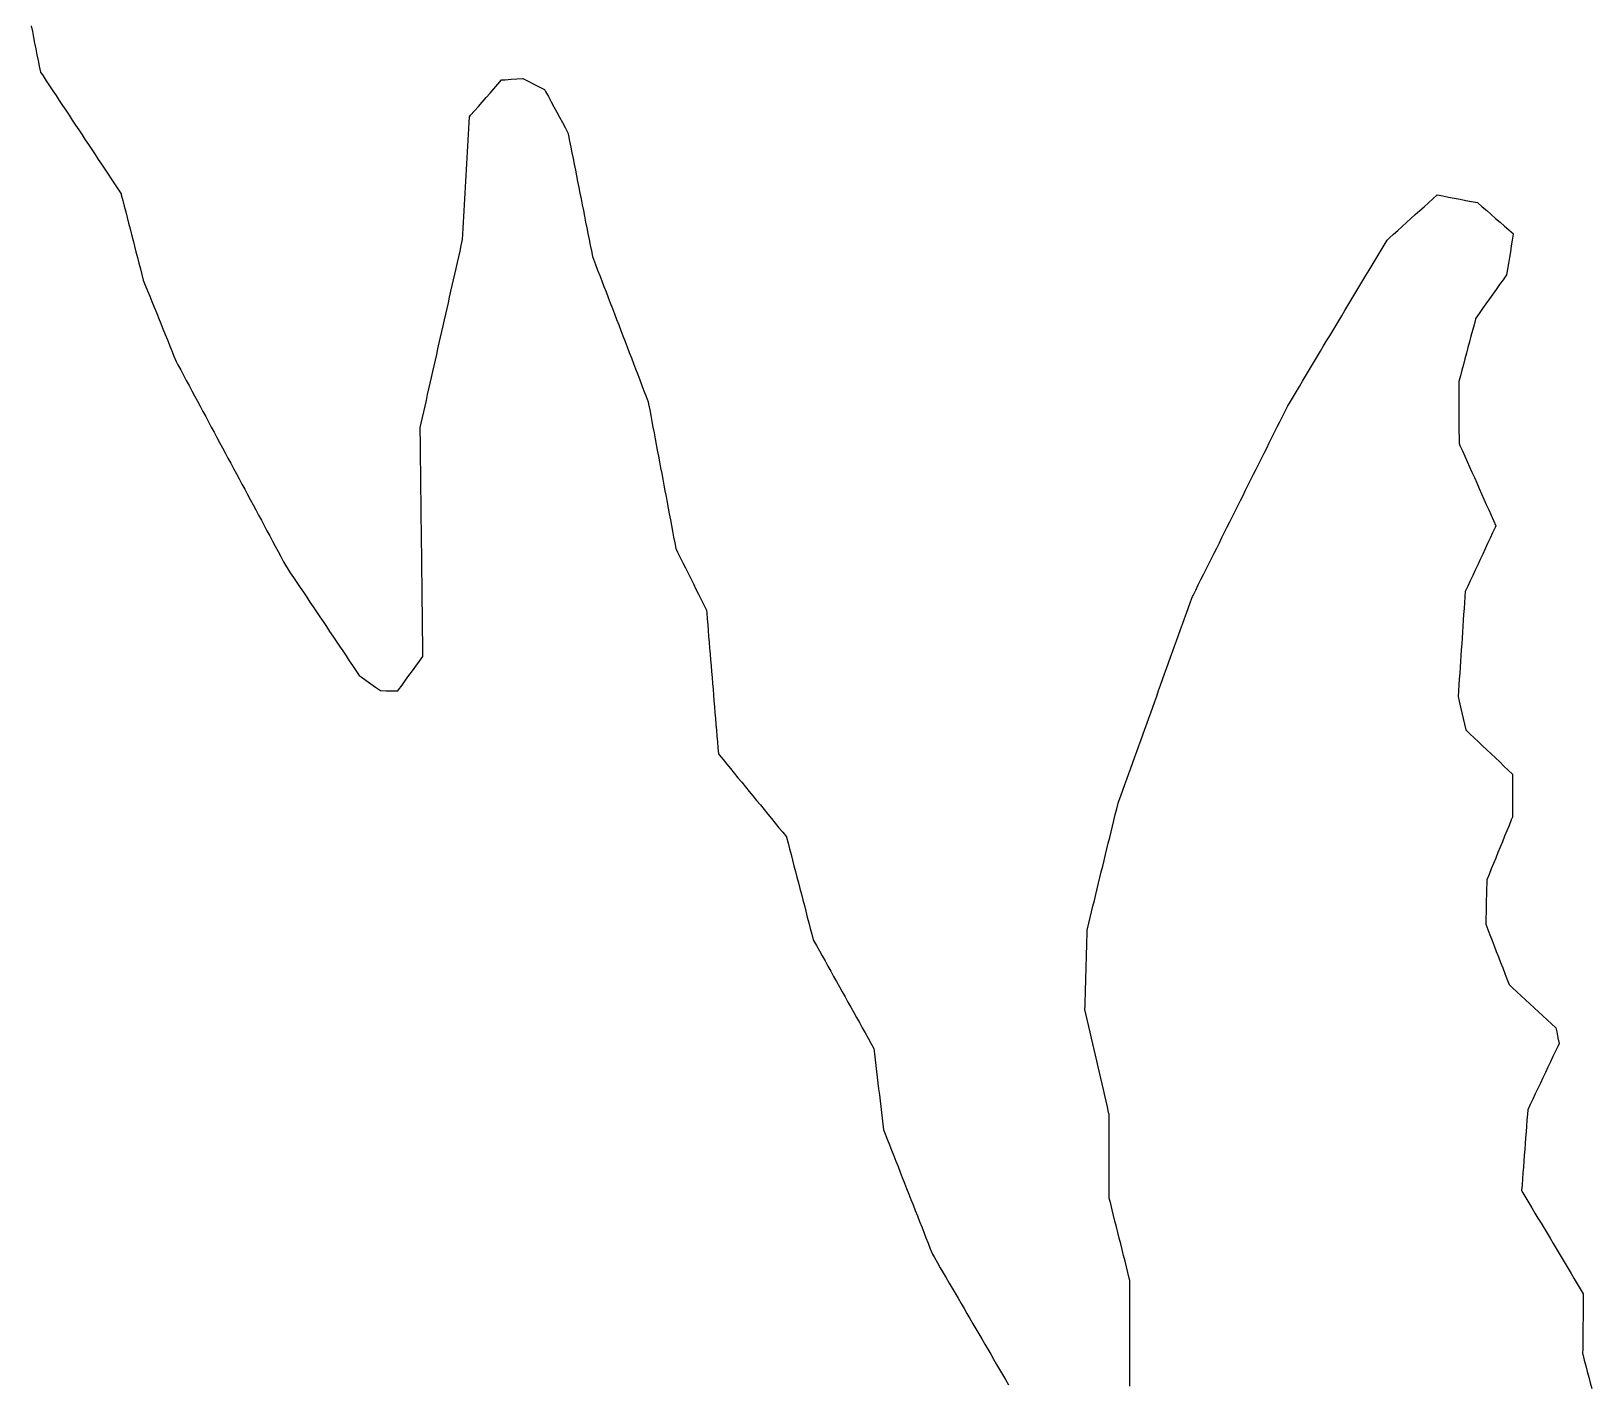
# Model space of a CAD drawing. Header units: millimetres. Extents: x 257 to 2289, y 96 to 1983.
# Drawn here: x 483.8 to 749, y 348.7 to 578.6 of the extents above; entities that cross this region are included whole.
import ezdxf

# ---------------------------------------------------------------- set-up
doc = ezdxf.new("R2010")
doc.units = ezdxf.units.MM
doc.layers.add('ALL_ISLANDS', color=7, linetype='Continuous')
doc.layers.add('OUTLINE_ISLAND_01', color=7, linetype='Continuous')

msp = doc.modelspace()

# ---------------------------------------------------------------- linework, layer by layer
at = {"layer": 'ALL_ISLANDS'}
for points in [[(483.8284, 579.4666), (484.0236, 578.4858), (484.2189, 577.5051), (484.4142, 576.5243), (484.6094, 575.5436), (484.8047, 574.5628), (485, 573.5821), (485.1952, 572.6013), (485.3905, 571.6206), (485.8346, 570.9501), (486.3869, 570.1165), (486.9392, 569.2828), (487.4915, 568.4491), (488.0437, 567.6155), (488.596, 566.7818), (489.1483, 565.9482), (489.7005, 565.1145), (490.2528, 564.2808), (490.8051, 563.4472), (491.3574, 562.6135), (491.9096, 561.7798), (492.4619, 560.9462), (493.0142, 560.1125), (493.5664, 559.2788), (494.1187, 558.4452), (494.671, 557.6115), (495.2233, 556.7778), (495.7755, 555.9442), (496.3278, 555.1105), (496.8801, 554.2769), (497.4323, 553.4432), (497.9846, 552.6095), (498.5369, 551.7759), (499.0892, 550.9422), (499.1358, 550.761), (499.3852, 549.7926), (499.6346, 548.8242), (499.8841, 547.8558), (500.1335, 546.8874), (500.3829, 545.919), (500.6323, 544.9506), (500.8817, 543.9822), (501.1311, 543.0138), (501.3805, 542.0454), (501.6299, 541.077), (501.8793, 540.1086), (502.1287, 539.1402), (502.3781, 538.1718), (502.6275, 537.2034), (502.8769, 536.235), (503.2206, 535.3841), (503.5951, 534.4569), (503.9697, 533.5297), (504.3442, 532.6025), (504.7187, 531.6753), (505.0933, 530.7481), (505.4678, 529.8208), (505.8423, 528.8936), (506.2169, 527.9664), (506.5914, 527.0392), (506.9659, 526.112), (507.3405, 525.1848), (507.715, 524.2576), (508.0895, 523.3304), (508.4641, 522.4031), (508.7548, 521.8616), (509.2277, 520.9805), (509.7006, 520.0994), (510.1736, 519.2183), (510.6465, 518.3372), (511.1194, 517.4561), (511.5924, 516.575), (512.0653, 515.6939), (512.5382, 514.8128), (513.0111, 513.9317), (513.4841, 513.0506), (513.957, 512.1695), (514.4299, 511.2884), (514.9029, 510.4073), (515.3758, 509.5262), (515.8487, 508.6451), (516.3217, 507.764), (516.7946, 506.8829), (517.2675, 506.0018), (517.7404, 505.1207), (518.2134, 504.2396), (518.6863, 503.3585), (519.1592, 502.4774), (519.6322, 501.5963), (520.1051, 500.7152), (520.578, 499.8341), (521.051, 498.953), (521.5239, 498.0719), (521.9968, 497.1908), (522.4697, 496.3097), (522.9427, 495.4286), (523.4156, 494.5475), (523.8885, 493.6664), (524.3615, 492.7853), (524.8344, 491.9042), (525.3073, 491.0231), (525.7803, 490.142), (526.2532, 489.2609), (526.7261, 488.3798), (527.199, 487.4987), (527.297, 487.3526), (527.8539, 486.522), (528.4109, 485.6915), (528.9678, 484.8609), (529.5248, 484.0304), (530.0817, 483.1998), (530.6386, 482.3693), (531.1956, 481.5387), (531.7525, 480.7082), (532.3095, 479.8776), (532.8664, 479.0471), (533.4233, 478.2165), (533.9803, 477.386), (534.5372, 476.5554), (535.0942, 475.7249), (535.6511, 474.8943), (536.2081, 474.0638), (536.765, 473.2332), (537.3219, 472.4027), (537.8789, 471.5721), (538.4358, 470.7416), (538.9928, 469.911), (539.5497, 469.0805), (539.9231, 468.812), (540.735, 468.2281), (541.5468, 467.6443), (542.3587, 467.0604), (543.1706, 466.4766), (544.1221, 466.4694), (545.1221, 466.4618), (546.1221, 466.4543), (546.2504, 466.6291), (546.8421, 467.4353), (547.4338, 468.2414), (548.0255, 469.0476), (548.6171, 469.8538), (549.2088, 470.6599), (549.8005, 471.4661), (550.3922, 472.2723), (550.3812, 473.2041), (550.3694, 474.204), (550.3575, 475.2039), (550.3457, 476.2039), (550.3339, 477.2038), (550.322, 478.2037), (550.3102, 479.2037), (550.2984, 480.2036), (550.2866, 481.2035), (550.2747, 482.2034), (550.2629, 483.2034), (550.2511, 484.2033), (550.2392, 485.2032), (550.2274, 486.2032), (550.2156, 487.2031), (550.2038, 488.203), (550.1919, 489.203), (550.1801, 490.2029), (550.1683, 491.2028), (550.1565, 492.2027), (550.1446, 493.2027), (550.1328, 494.2026), (550.121, 495.2025), (550.1091, 496.2025), (550.0973, 497.2024), (550.0855, 498.2023), (550.0737, 499.2023), (550.0618, 500.2022), (550.05, 501.2021), (550.0382, 502.202), (550.0264, 503.202), (550.0145, 504.2019), (550.0027, 505.2018), (549.9909, 506.2018), (549.979, 507.2017), (549.9672, 508.2016), (549.9554, 509.2016), (549.9436, 510.2015), (549.9317, 511.2014), (550.094, 511.9209), (550.314, 512.8964), (550.5341, 513.8719), (550.7541, 514.8474), (550.9741, 515.8229), (551.1941, 516.7984), (551.4142, 517.7739), (551.6342, 518.7494), (551.8542, 519.7249), (552.0742, 520.7003), (552.2942, 521.6758), (552.5143, 522.6513), (552.7343, 523.6268), (552.9543, 524.6023), (553.1743, 525.5778), (553.3944, 526.5533), (553.6144, 527.5288), (553.8344, 528.5043), (554.0544, 529.4798), (554.2745, 530.4553), (554.4945, 531.4308), (554.7145, 532.4063), (554.9345, 533.3818), (555.1545, 534.3573), (555.3746, 535.3328), (555.5946, 536.3083), (555.8146, 537.2838), (556.0346, 538.2592), (556.2547, 539.2347), (556.4747, 540.2102), (556.6947, 541.1857), (556.9147, 542.1612), (557.1348, 543.1367), (557.1858, 544.0603), (557.241, 545.0588), (557.2962, 546.0573), (557.3514, 547.0557), (557.4065, 548.0542), (557.4617, 549.0527), (557.5169, 550.0512), (557.5721, 551.0497), (557.6273, 552.0481), (557.6824, 553.0466), (557.7376, 554.0451), (557.7928, 555.0436), (557.848, 556.042), (557.9032, 557.0405), (557.9584, 558.039), (558.0135, 559.0375), (558.0687, 560.0359), (558.1239, 561.0344), (558.1791, 562.0329), (558.2343, 563.0314), (558.2894, 564.0298), (558.4997, 564.2697), (559.1588, 565.0218), (559.8179, 565.7738), (560.4771, 566.5258), (561.1362, 567.2779), (561.7953, 568.0299), (562.4544, 568.782), (563.1136, 569.534), (563.7727, 570.286), (564.3688, 570.3264), (565.3665, 570.3941), (566.3642, 570.4617), (567.3619, 570.5294), (567.4716, 570.4743), (568.3655, 570.026), (569.2593, 569.5776), (570.1532, 569.1292), (571.047, 568.6808), (571.2305, 568.3421), (571.7069, 567.4629), (572.1833, 566.5837), (572.6597, 565.7044), (573.1361, 564.8252), (573.6125, 563.946), (574.0889, 563.0667), (574.5653, 562.1875), (575.0417, 561.3083), (575.1339, 560.8424), (575.3281, 559.8615), (575.5223, 558.8805), (575.7165, 557.8996), (575.9107, 556.9186), (576.1049, 555.9376), (576.2992, 554.9567), (576.4934, 553.9757), (576.6876, 552.9948), (576.8818, 552.0138), (577.076, 551.0328), (577.2702, 550.0519), (577.4644, 549.0709), (577.6586, 548.09), (577.8528, 547.109), (578.047, 546.128), (578.2412, 545.1471), (578.4354, 544.1661), (578.6296, 543.1852), (578.8239, 542.2042), (579.0181, 541.2232), (579.2123, 540.2423), (579.366, 539.8414), (579.7242, 538.9077), (580.0823, 537.974), (580.4404, 537.0403), (580.7985, 536.1066), (581.1566, 535.173), (581.5147, 534.2393), (581.8728, 533.3056), (582.2309, 532.3719), (582.589, 531.4382), (582.9472, 530.5046), (583.3053, 529.5709), (583.6634, 528.6372), (584.0215, 527.7035), (584.3796, 526.7699), (584.7377, 525.8362), (585.0958, 524.9025), (585.4539, 523.9688), (585.812, 523.0351), (586.1702, 522.1015), (586.5283, 521.1678), (586.8864, 520.2341), (587.2445, 519.3004), (587.6026, 518.3667), (587.9607, 517.4331), (588.3188, 516.4994), (588.6769, 515.5657), (588.7481, 515.1877), (588.9331, 514.2049), (589.118, 513.2222), (589.303, 512.2394), (589.488, 511.2567), (589.6729, 510.2739), (589.8579, 509.2912), (590.0429, 508.3085), (590.2278, 507.3257), (590.4128, 506.343), (590.5978, 505.3602), (590.7828, 504.3775), (590.9677, 503.3947), (591.1527, 502.412), (591.3377, 501.4292), (591.5226, 500.4465), (591.7076, 499.4638), (591.8926, 498.481), (592.0776, 497.4983), (592.2625, 496.5155), (592.4475, 495.5328), (592.6325, 494.55), (592.8174, 493.5673), (593.0024, 492.5845), (593.1874, 491.6018), (593.3723, 490.6191), (593.6736, 490.0148), (594.1198, 489.1199), (594.566, 488.225), (595.0122, 487.33), (595.4584, 486.4351), (595.9046, 485.5401), (596.3507, 484.6452), (596.7969, 483.7503), (597.2431, 482.8553), (597.6893, 481.9604), (598.1355, 481.0655), (598.5817, 480.1705), (598.6223, 479.678), (598.7045, 478.6814), (598.7867, 477.6848), (598.8689, 476.6882), (598.951, 475.6916), (599.0332, 474.6949), (599.1154, 473.6983), (599.1976, 472.7017), (599.2798, 471.7051), (599.3619, 470.7085), (599.4441, 469.7119), (599.5263, 468.7152), (599.6085, 467.7186), (599.6907, 466.722), (599.7728, 465.7254), (599.855, 464.7288), (599.9372, 463.7321), (600.0194, 462.7355), (600.1016, 461.7389), (600.1837, 460.7423), (600.2659, 459.7457), (600.3481, 458.7491), (600.4303, 457.7524), (600.5125, 456.7558), (600.5946, 455.7592), (600.7624, 455.5544), (601.396, 454.7807), (602.0295, 454.007), (602.6631, 453.2333), (603.2967, 452.4596), (603.9302, 451.6859), (604.5638, 450.9122), (605.1974, 450.1385), (605.8309, 449.3649), (606.4645, 448.5912), (607.0981, 447.8175), (607.7317, 447.0438), (608.3652, 446.2701), (608.9988, 445.4964), (609.6324, 444.7227), (610.2659, 443.9491), (610.8995, 443.1754), (611.5331, 442.4017), (612.1666, 441.628), (612.1871, 441.5495), (612.4393, 440.5818), (612.6915, 439.6141), (612.9436, 438.6464), (613.1958, 437.6788), (613.448, 436.7111), (613.7002, 435.7434), (613.9523, 434.7757), (614.2045, 433.808), (614.4567, 432.8403), (614.7089, 431.8727), (614.9611, 430.905), (615.2132, 429.9373), (615.4654, 428.9696), (615.7176, 428.0019), (615.9698, 427.0343), (616.2219, 426.0666), (616.4741, 425.0989), (616.7263, 424.1312), (616.7851, 424.0257), (617.2718, 423.1521), (617.7585, 422.2786), (618.2451, 421.405), (618.7318, 420.5314), (619.2185, 419.6578), (619.7052, 418.7843), (620.1919, 417.9107), (620.6786, 417.0371), (621.1653, 416.1635), (621.652, 415.29), (622.1387, 414.4164), (622.6253, 413.5428), (623.112, 412.6692), (623.5987, 411.7957), (624.0854, 410.9221), (624.5721, 410.0485), (625.0588, 409.1749), (625.5455, 408.3014), (626.0322, 407.4278), (626.5189, 406.5542), (627.0055, 405.6806), (627.1198, 404.7297), (627.2392, 403.7369), (627.3585, 402.744), (627.4778, 401.7512), (627.5972, 400.7583), (627.7165, 399.7654), (627.8358, 398.7726), (627.9552, 397.7797), (628.0745, 396.7869), (628.1938, 395.794), (628.3132, 394.8012), (628.4325, 393.8083), (628.5518, 392.8155), (628.6711, 391.8226), (628.9308, 391.1621), (629.2967, 390.2314), (629.6625, 389.3008), (630.0284, 388.3701), (630.3942, 387.4394), (630.7601, 386.5087), (631.1259, 385.5781), (631.4918, 384.6474), (631.8576, 383.7167), (632.2235, 382.7861), (632.5894, 381.8554), (632.9552, 380.9247), (633.3211, 379.994), (633.6869, 379.0634), (634.0528, 378.1327), (634.4186, 377.202), (634.7845, 376.2714), (635.1503, 375.3407), (635.5162, 374.41), (635.8821, 373.4793), (636.2479, 372.5487), (636.6138, 371.618), (636.9796, 370.6873), (637.3116, 370.1176), (637.815, 369.2535), (638.3184, 368.3894), (638.8218, 367.5254), (639.3252, 366.6613), (639.8286, 365.7973), (640.332, 364.9332), (640.8354, 364.0692), (641.3388, 363.2051), (641.8422, 362.3411), (642.3456, 361.477), (642.849, 360.613), (643.3524, 359.7489), (643.8558, 358.8849), (644.3592, 358.0208), (644.8626, 357.1567), (645.366, 356.2927), (645.8694, 355.4286), (646.3728, 354.5646), (646.8762, 353.7005), (647.3796, 352.8365), (647.883, 351.9724), (648.3864, 351.1084), (648.8898, 350.2443), (649.3932, 349.3803), (649.8966, 348.5162)], [(670.5051, 348.236), (670.5065, 349.236), (670.5078, 350.236), (670.5091, 351.236), (670.5105, 352.236), (670.5118, 353.236), (670.5131, 354.236), (670.5145, 355.236), (670.5158, 356.236), (670.5171, 357.236), (670.5185, 358.236), (670.5198, 359.236), (670.5211, 360.236), (670.5225, 361.236), (670.5238, 362.236), (670.5251, 363.236), (670.5265, 364.236), (670.5278, 365.236), (670.5291, 366.236), (670.4335, 366.617), (670.19, 367.5869), (669.9465, 368.5568), (669.703, 369.5268), (669.4595, 370.4967), (669.216, 371.4666), (668.9725, 372.4365), (668.729, 373.4064), (668.4855, 374.3763), (668.2421, 375.3462), (667.9986, 376.3161), (667.7551, 377.286), (667.5116, 378.2559), (667.2681, 379.2258), (667.0246, 380.1957), (667.0243, 380.4155), (667.0228, 381.4155), (667.0213, 382.4155), (667.0198, 383.4155), (667.0184, 384.4155), (667.0169, 385.4155), (667.0154, 386.4155), (667.0139, 387.4155), (667.0125, 388.4155), (667.011, 389.4155), (667.0095, 390.4155), (667.008, 391.4155), (667.0065, 392.4155), (667.0051, 393.4155), (667.0036, 394.4155), (666.9244, 394.7603), (666.7005, 395.7349), (666.4766, 396.7095), (666.2527, 397.6841), (666.0288, 398.6588), (665.8049, 399.6334), (665.581, 400.608), (665.3571, 401.5826), (665.1332, 402.5572), (664.9093, 403.5318), (664.6854, 404.5064), (664.4615, 405.481), (664.2376, 406.4557), (664.0137, 407.4303), (663.7898, 408.4049), (663.5659, 409.3795), (663.342, 410.3541), (663.1181, 411.3287), (662.8942, 412.3033), (662.9111, 412.8977), (662.9396, 413.8973), (662.968, 414.8969), (662.9965, 415.8965), (663.025, 416.8961), (663.0535, 417.8957), (663.0819, 418.8953), (663.1104, 419.8949), (663.1389, 420.8945), (663.1673, 421.8941), (663.1958, 422.8937), (663.2243, 423.8933), (663.2527, 424.8929), (663.2812, 425.8925), (663.3012, 425.9744), (663.5389, 426.9457), (663.7765, 427.9171), (664.0141, 428.8885), (664.2517, 429.8598), (664.4893, 430.8312), (664.7269, 431.8025), (664.9645, 432.7739), (665.2022, 433.7453), (665.4398, 434.7166), (665.6774, 435.688), (665.915, 436.6593), (666.1526, 437.6307), (666.3902, 438.6021), (666.6278, 439.5734), (666.8655, 440.5448), (667.1031, 441.5161), (667.3407, 442.4875), (667.5783, 443.4589), (667.8159, 444.4302), (668.0535, 445.4016), (668.2911, 446.3729), (668.5288, 447.3443), (668.6486, 447.6774), (668.9872, 448.6183), (669.3258, 449.5593), (669.6644, 450.5002), (670.003, 451.4411), (670.3416, 452.3821), (670.6802, 453.323), (671.0188, 454.2639), (671.3574, 455.2048), (671.696, 456.1458), (672.0346, 457.0867), (672.3732, 458.0276), (672.7118, 458.9686), (673.0504, 459.9095), (673.389, 460.8504), (673.7276, 461.7914), (674.0662, 462.7323), (674.4048, 463.6732), (674.7434, 464.6142), (675.082, 465.5551), (675.4206, 466.496), (675.7592, 467.4369), (676.0978, 468.3779), (676.4364, 469.3188), (676.775, 470.2597), (677.1136, 471.2007), (677.4522, 472.1416), (677.7908, 473.0825), (678.1294, 474.0235), (678.468, 474.9644), (678.8066, 475.9053), (679.1452, 476.8462), (679.4838, 477.7872), (679.8224, 478.7281), (680.161, 479.669), (680.4996, 480.61), (680.8382, 481.5509), (681.1768, 482.4918), (681.2659, 482.6702), (681.7126, 483.5649), (682.1594, 484.4595), (682.6061, 485.3542), (683.0528, 486.2489), (683.4996, 487.1435), (683.9463, 488.0382), (684.393, 488.9329), (684.8398, 489.8275), (685.2865, 490.7222), (685.7333, 491.6169), (686.18, 492.5115), (686.6267, 493.4062), (687.0735, 494.3009), (687.5202, 495.1955), (687.9669, 496.0902), (688.4137, 496.9849), (688.8604, 497.8795), (689.3072, 498.7742), (689.7539, 499.6688), (690.2006, 500.5635), (690.6474, 501.4582), (691.0941, 502.3528), (691.5408, 503.2475), (691.9876, 504.1422), (692.4343, 505.0368), (692.8811, 505.9315), (693.3278, 506.8262), (693.7745, 507.7208), (694.2213, 508.6155), (694.668, 509.5102), (695.1147, 510.4048), (695.5615, 511.2995), (696.0082, 512.1942), (696.4549, 513.0888), (696.9017, 513.9835), (697.3484, 514.8782), (697.7977, 515.6274), (698.3119, 516.4851), (698.8262, 517.3427), (699.3404, 518.2004), (699.8547, 519.058), (700.3689, 519.9157), (700.8832, 520.7733), (701.3974, 521.6309), (701.9117, 522.4886), (702.4259, 523.3462), (702.9402, 524.2039), (703.4544, 525.0615), (703.9687, 525.9192), (704.4829, 526.7768), (704.9971, 527.6344), (705.5114, 528.4921), (706.0256, 529.3497), (706.5399, 530.2074), (707.0541, 531.065), (707.5684, 531.9227), (708.0826, 532.7803), (708.5969, 533.6379), (709.1111, 534.4956), (709.6254, 535.3532), (710.1396, 536.2109), (710.6539, 537.0685), (711.1681, 537.9262), (711.6823, 538.7838), (712.1966, 539.6414), (712.7108, 540.4991), (713.2251, 541.3567), (713.7393, 542.2144), (714.2536, 543.072), (714.5856, 543.3721), (715.3275, 544.0427), (716.0693, 544.7133), (716.8111, 545.3839), (717.553, 546.0544), (718.2948, 546.725), (719.0367, 547.3956), (719.7785, 548.0661), (720.5204, 548.7367), (721.2622, 549.4073), (722.0041, 550.0778), (722.7459, 550.7484), (723.6985, 550.565), (724.6805, 550.376), (725.6625, 550.187), (726.6444, 549.9979), (727.6264, 549.8089), (728.6084, 549.6199), (729.5903, 549.4308), (729.65, 549.379), (730.4054, 548.7237), (731.1607, 548.0684), (731.9161, 547.4131), (732.6714, 546.7577), (733.4268, 546.1024), (734.1821, 545.4471), (734.9375, 544.7918), (735.6928, 544.1364), (735.6765, 544.0391), (735.5116, 543.0528), (735.3466, 542.0665), (735.1816, 541.0802), (735.0167, 540.0939), (734.8517, 539.1076), (734.6867, 538.1213), (734.5218, 537.135), (734.5179, 537.1296), (733.9389, 536.3143), (733.3598, 535.499), (732.7807, 534.6838), (732.2016, 533.8685), (731.6225, 533.0532), (731.0435, 532.2379), (730.4644, 531.4227), (729.8853, 530.6074), (729.3062, 529.7921), (729.2671, 529.6456), (729.0091, 528.6794), (728.751, 527.7133), (728.493, 526.7471), (728.235, 525.781), (727.977, 524.8149), (727.719, 523.8487), (727.4609, 522.8826), (727.2029, 521.9164), (726.9449, 520.9503), (726.6869, 519.9842), (726.4289, 519.018), (726.4304, 518.535), (726.4335, 517.535), (726.4366, 516.535), (726.4397, 515.535), (726.4428, 514.535), (726.446, 513.535), (726.4491, 512.5351), (726.4522, 511.5351), (726.4553, 510.5351), (726.4584, 509.5351), (726.4615, 508.5351), (726.6249, 508.1684), (727.0319, 507.2549), (727.4388, 506.3415), (727.8458, 505.428), (728.2527, 504.5146), (728.6597, 503.6011), (729.0667, 502.6877), (729.4736, 501.7743), (729.8806, 500.8608), (730.2875, 499.9474), (730.6945, 499.0339), (731.1015, 498.1205), (731.5084, 497.207), (731.9154, 496.2936), (732.3223, 495.3801), (732.7293, 494.4667), (732.6021, 494.1951), (732.1778, 493.2896), (731.7535, 492.3841), (731.3292, 491.4786), (730.9049, 490.573), (730.4806, 489.6675), (730.0563, 488.762), (729.632, 487.8565), (729.2077, 486.951), (728.7834, 486.0454), (728.3591, 485.1399), (727.9348, 484.2344), (727.5105, 483.3289), (727.4495, 482.4234), (727.3824, 481.4256), (727.3153, 480.4279), (727.2481, 479.4301), (727.181, 478.4324), (727.1138, 477.4346), (727.0467, 476.4369), (726.9796, 475.4392), (726.9124, 474.4414), (726.8453, 473.4437), (726.7782, 472.4459), (726.711, 471.4482), (726.6439, 470.4504), (726.5767, 469.4527), (726.5096, 468.4549), (726.4425, 467.4572), (726.3753, 466.4595), (726.3082, 465.4617), (726.4915, 464.6723), (726.7177, 463.6983), (726.9439, 462.7242), (727.1701, 461.7501), (727.3962, 460.776), (727.6224, 459.8019), (728.2947, 459.1655), (729.0209, 458.478), (729.7471, 457.7905), (730.4732, 457.103), (731.1994, 456.4155), (731.9256, 455.728), (732.6518, 455.0405), (733.378, 454.353), (734.1042, 453.6655), (734.8304, 452.978), (735.5565, 452.2905), (735.5556, 451.9529), (735.5527, 450.9529), (735.5497, 449.953), (735.5468, 448.953), (735.5439, 447.953), (735.541, 446.953), (735.5381, 445.953), (735.5352, 444.953), (735.3492, 444.4981), (734.9706, 443.5725), (734.5919, 442.647), (734.2133, 441.7214), (733.8347, 440.7959), (733.4561, 439.8703), (733.0775, 438.9448), (732.6989, 438.0192), (732.3203, 437.0936), (731.9417, 436.1681), (731.5631, 435.2425), (731.1845, 434.317), (731.1719, 433.8083), (731.1471, 432.8086), (731.1224, 431.8089), (731.0976, 430.8092), (731.0729, 429.8095), (731.0481, 428.8098), (731.0234, 427.8101), (730.9986, 426.8104), (731.3586, 425.8803), (731.7195, 424.9477), (732.0804, 424.0151), (732.4413, 423.0825), (732.8022, 422.1499), (733.1631, 421.2173), (733.524, 420.2847), (733.8849, 419.3521), (734.2459, 418.4195), (734.6068, 417.4869), (734.9677, 416.5543), (735.5741, 415.9907), (736.3065, 415.3099), (737.039, 414.6291), (737.7715, 413.9483), (738.504, 413.2676), (739.2365, 412.5868), (739.9689, 411.906), (740.7014, 411.2252), (741.4339, 410.5444), (742.1664, 409.8636), (742.8989, 409.1828), (743.0554, 408.4637), (743.2681, 407.4866), (743.4809, 406.5095), (743.2847, 406.0958), (742.8563, 405.1922), (742.4279, 404.2886), (741.9995, 403.3851), (741.5711, 402.4815), (741.1427, 401.5779), (740.7143, 400.6743), (740.2859, 399.7707), (739.8575, 398.8671), (739.4291, 397.9635), (739.0007, 397.06), (738.5723, 396.1564), (738.1439, 395.2528), (738.0835, 394.4665), (738.0069, 393.4695), (737.9303, 392.4724), (737.8537, 391.4754), (737.7771, 390.4783), (737.7006, 389.4812), (737.624, 388.4842), (737.5474, 387.4871), (737.4708, 386.49), (737.3942, 385.493), (737.3176, 384.4959), (737.241, 383.4989), (737.1645, 382.5018), (737.0879, 381.5047), (737.3168, 381.1219), (737.8299, 380.2636), (738.3431, 379.4054), (738.8563, 378.5471), (739.3695, 377.6888), (739.8827, 376.8305), (740.3958, 375.9722), (740.909, 375.1139), (741.4222, 374.2557), (741.9354, 373.3974), (742.4486, 372.5391), (742.9617, 371.6808), (743.4749, 370.8225), (743.9881, 369.9643), (744.5013, 369.106), (745.0145, 368.2477), (745.5277, 367.3894), (746.0408, 366.5311), (746.554, 365.6729), (747.0672, 364.8146), (747.5804, 363.9563), (747.5776, 363.7027), (747.5669, 362.7028), (747.5561, 361.7028), (747.5453, 360.7029), (747.5346, 359.7029), (747.5238, 358.703), (747.513, 357.7031), (747.5022, 356.7031), (747.4915, 355.7032), (747.4807, 354.7032), (747.4699, 353.7033), (747.4778, 353.674), (747.7354, 352.7077), (747.993, 351.7415), (748.2507, 350.7752), (748.5083, 349.809), (748.766, 348.8428), (749.0236, 347.8765)]]:
    msp.add_lwpolyline(points, dxfattribs=at)
at = {"layer": 'OUTLINE_ISLAND_01'}
for points in [[(483.8284, 579.4666), (484.0236, 578.4858), (484.2189, 577.5051), (484.4142, 576.5243), (484.6094, 575.5436), (484.8047, 574.5628), (485, 573.5821), (485.1952, 572.6013), (485.3905, 571.6206), (485.8346, 570.9501), (486.3869, 570.1165), (486.9392, 569.2828), (487.4915, 568.4491), (488.0437, 567.6155), (488.596, 566.7818), (489.1483, 565.9482), (489.7005, 565.1145), (490.2528, 564.2808), (490.8051, 563.4472), (491.3574, 562.6135), (491.9096, 561.7798), (492.4619, 560.9462), (493.0142, 560.1125), (493.5664, 559.2788), (494.1187, 558.4452), (494.671, 557.6115), (495.2233, 556.7778), (495.7755, 555.9442), (496.3278, 555.1105), (496.8801, 554.2769), (497.4323, 553.4432), (497.9846, 552.6095), (498.5369, 551.7759), (499.0892, 550.9422), (499.1358, 550.761), (499.3852, 549.7926), (499.6346, 548.8242), (499.8841, 547.8558), (500.1335, 546.8874), (500.3829, 545.919), (500.6323, 544.9506), (500.8817, 543.9822), (501.1311, 543.0138), (501.3805, 542.0454), (501.6299, 541.077), (501.8793, 540.1086), (502.1287, 539.1402), (502.3781, 538.1718), (502.6275, 537.2034), (502.8769, 536.235), (503.2206, 535.3841), (503.5951, 534.4569), (503.9697, 533.5297), (504.3442, 532.6025), (504.7187, 531.6753), (505.0933, 530.7481), (505.4678, 529.8208), (505.8423, 528.8936), (506.2169, 527.9664), (506.5914, 527.0392), (506.9659, 526.112), (507.3405, 525.1848), (507.715, 524.2576), (508.0895, 523.3304), (508.4641, 522.4031), (508.7548, 521.8616), (509.2277, 520.9805), (509.7006, 520.0994), (510.1736, 519.2183), (510.6465, 518.3372), (511.1194, 517.4561), (511.5924, 516.575), (512.0653, 515.6939), (512.5382, 514.8128), (513.0111, 513.9317), (513.4841, 513.0506), (513.957, 512.1695), (514.4299, 511.2884), (514.9029, 510.4073), (515.3758, 509.5262), (515.8487, 508.6451), (516.3217, 507.764), (516.7946, 506.8829), (517.2675, 506.0018), (517.7404, 505.1207), (518.2134, 504.2396), (518.6863, 503.3585), (519.1592, 502.4774), (519.6322, 501.5963), (520.1051, 500.7152), (520.578, 499.8341), (521.051, 498.953), (521.5239, 498.0719), (521.9968, 497.1908), (522.4697, 496.3097), (522.9427, 495.4286), (523.4156, 494.5475), (523.8885, 493.6664), (524.3615, 492.7853), (524.8344, 491.9042), (525.3073, 491.0231), (525.7803, 490.142), (526.2532, 489.2609), (526.7261, 488.3798), (527.199, 487.4987), (527.297, 487.3526), (527.8539, 486.522), (528.4109, 485.6915), (528.9678, 484.8609), (529.5248, 484.0304), (530.0817, 483.1998), (530.6386, 482.3693), (531.1956, 481.5387), (531.7525, 480.7082), (532.3095, 479.8776), (532.8664, 479.0471), (533.4233, 478.2165), (533.9803, 477.386), (534.5372, 476.5554), (535.0942, 475.7249), (535.6511, 474.8943), (536.2081, 474.0638), (536.765, 473.2332), (537.3219, 472.4027), (537.8789, 471.5721), (538.4358, 470.7416), (538.9928, 469.911), (539.5497, 469.0805), (539.9231, 468.812), (540.735, 468.2281), (541.5468, 467.6443), (542.3587, 467.0604), (543.1706, 466.4766), (544.1221, 466.4694), (545.1221, 466.4618), (546.1221, 466.4543), (546.2504, 466.6291), (546.8421, 467.4353), (547.4338, 468.2414), (548.0255, 469.0476), (548.6171, 469.8538), (549.2088, 470.6599), (549.8005, 471.4661), (550.3922, 472.2723), (550.3812, 473.2041), (550.3694, 474.204), (550.3575, 475.2039), (550.3457, 476.2039), (550.3339, 477.2038), (550.322, 478.2037), (550.3102, 479.2037), (550.2984, 480.2036), (550.2866, 481.2035), (550.2747, 482.2034), (550.2629, 483.2034), (550.2511, 484.2033), (550.2392, 485.2032), (550.2274, 486.2032), (550.2156, 487.2031), (550.2038, 488.203), (550.1919, 489.203), (550.1801, 490.2029), (550.1683, 491.2028), (550.1565, 492.2027), (550.1446, 493.2027), (550.1328, 494.2026), (550.121, 495.2025), (550.1091, 496.2025), (550.0973, 497.2024), (550.0855, 498.2023), (550.0737, 499.2023), (550.0618, 500.2022), (550.05, 501.2021), (550.0382, 502.202), (550.0264, 503.202), (550.0145, 504.2019), (550.0027, 505.2018), (549.9909, 506.2018), (549.979, 507.2017), (549.9672, 508.2016), (549.9554, 509.2016), (549.9436, 510.2015), (549.9317, 511.2014), (550.094, 511.9209), (550.314, 512.8964), (550.5341, 513.8719), (550.7541, 514.8474), (550.9741, 515.8229), (551.1941, 516.7984), (551.4142, 517.7739), (551.6342, 518.7494), (551.8542, 519.7249), (552.0742, 520.7003), (552.2942, 521.6758), (552.5143, 522.6513), (552.7343, 523.6268), (552.9543, 524.6023), (553.1743, 525.5778), (553.3944, 526.5533), (553.6144, 527.5288), (553.8344, 528.5043), (554.0544, 529.4798), (554.2745, 530.4553), (554.4945, 531.4308), (554.7145, 532.4063), (554.9345, 533.3818), (555.1545, 534.3573), (555.3746, 535.3328), (555.5946, 536.3083), (555.8146, 537.2838), (556.0346, 538.2592), (556.2547, 539.2347), (556.4747, 540.2102), (556.6947, 541.1857), (556.9147, 542.1612), (557.1348, 543.1367), (557.1858, 544.0603), (557.241, 545.0588), (557.2962, 546.0573), (557.3514, 547.0557), (557.4065, 548.0542), (557.4617, 549.0527), (557.5169, 550.0512), (557.5721, 551.0497), (557.6273, 552.0481), (557.6824, 553.0466), (557.7376, 554.0451), (557.7928, 555.0436), (557.848, 556.042), (557.9032, 557.0405), (557.9584, 558.039), (558.0135, 559.0375), (558.0687, 560.0359), (558.1239, 561.0344), (558.1791, 562.0329), (558.2343, 563.0314), (558.2894, 564.0298), (558.4997, 564.2697), (559.1588, 565.0218), (559.8179, 565.7738), (560.4771, 566.5258), (561.1362, 567.2779), (561.7953, 568.0299), (562.4544, 568.782), (563.1136, 569.534), (563.7727, 570.286), (564.3688, 570.3264), (565.3665, 570.3941), (566.3642, 570.4617), (567.3619, 570.5294), (567.4716, 570.4743), (568.3655, 570.026), (569.2593, 569.5776), (570.1532, 569.1292), (571.047, 568.6808), (571.2305, 568.3421), (571.7069, 567.4629), (572.1833, 566.5837), (572.6597, 565.7044), (573.1361, 564.8252), (573.6125, 563.946), (574.0889, 563.0667), (574.5653, 562.1875), (575.0417, 561.3083), (575.1339, 560.8424), (575.3281, 559.8615), (575.5223, 558.8805), (575.7165, 557.8996), (575.9107, 556.9186), (576.1049, 555.9376), (576.2992, 554.9567), (576.4934, 553.9757), (576.6876, 552.9948), (576.8818, 552.0138), (577.076, 551.0328), (577.2702, 550.0519), (577.4644, 549.0709), (577.6586, 548.09), (577.8528, 547.109), (578.047, 546.128), (578.2412, 545.1471), (578.4354, 544.1661), (578.6296, 543.1852), (578.8239, 542.2042), (579.0181, 541.2232), (579.2123, 540.2423), (579.366, 539.8414), (579.7242, 538.9077), (580.0823, 537.974), (580.4404, 537.0403), (580.7985, 536.1066), (581.1566, 535.173), (581.5147, 534.2393), (581.8728, 533.3056), (582.2309, 532.3719), (582.589, 531.4382), (582.9472, 530.5046), (583.3053, 529.5709), (583.6634, 528.6372), (584.0215, 527.7035), (584.3796, 526.7699), (584.7377, 525.8362), (585.0958, 524.9025), (585.4539, 523.9688), (585.812, 523.0351), (586.1702, 522.1015), (586.5283, 521.1678), (586.8864, 520.2341), (587.2445, 519.3004), (587.6026, 518.3667), (587.9607, 517.4331), (588.3188, 516.4994), (588.6769, 515.5657), (588.7481, 515.1877), (588.9331, 514.2049), (589.118, 513.2222), (589.303, 512.2394), (589.488, 511.2567), (589.6729, 510.2739), (589.8579, 509.2912), (590.0429, 508.3085), (590.2278, 507.3257), (590.4128, 506.343), (590.5978, 505.3602), (590.7828, 504.3775), (590.9677, 503.3947), (591.1527, 502.412), (591.3377, 501.4292), (591.5226, 500.4465), (591.7076, 499.4638), (591.8926, 498.481), (592.0776, 497.4983), (592.2625, 496.5155), (592.4475, 495.5328), (592.6325, 494.55), (592.8174, 493.5673), (593.0024, 492.5845), (593.1874, 491.6018), (593.3723, 490.6191), (593.6736, 490.0148), (594.1198, 489.1199), (594.566, 488.225), (595.0122, 487.33), (595.4584, 486.4351), (595.9046, 485.5401), (596.3507, 484.6452), (596.7969, 483.7503), (597.2431, 482.8553), (597.6893, 481.9604), (598.1355, 481.0655), (598.5817, 480.1705), (598.6223, 479.678), (598.7045, 478.6814), (598.7867, 477.6848), (598.8689, 476.6882), (598.951, 475.6916), (599.0332, 474.6949), (599.1154, 473.6983), (599.1976, 472.7017), (599.2798, 471.7051), (599.3619, 470.7085), (599.4441, 469.7119), (599.5263, 468.7152), (599.6085, 467.7186), (599.6907, 466.722), (599.7728, 465.7254), (599.855, 464.7288), (599.9372, 463.7321), (600.0194, 462.7355), (600.1016, 461.7389), (600.1837, 460.7423), (600.2659, 459.7457), (600.3481, 458.7491), (600.4303, 457.7524), (600.5125, 456.7558), (600.5946, 455.7592), (600.7624, 455.5544), (601.396, 454.7807), (602.0295, 454.007), (602.6631, 453.2333), (603.2967, 452.4596), (603.9302, 451.6859), (604.5638, 450.9122), (605.1974, 450.1385), (605.8309, 449.3649), (606.4645, 448.5912), (607.0981, 447.8175), (607.7317, 447.0438), (608.3652, 446.2701), (608.9988, 445.4964), (609.6324, 444.7227), (610.2659, 443.9491), (610.8995, 443.1754), (611.5331, 442.4017), (612.1666, 441.628), (612.1871, 441.5495), (612.4393, 440.5818), (612.6915, 439.6141), (612.9436, 438.6464), (613.1958, 437.6788), (613.448, 436.7111), (613.7002, 435.7434), (613.9523, 434.7757), (614.2045, 433.808), (614.4567, 432.8403), (614.7089, 431.8727), (614.9611, 430.905), (615.2132, 429.9373), (615.4654, 428.9696), (615.7176, 428.0019), (615.9698, 427.0343), (616.2219, 426.0666), (616.4741, 425.0989), (616.7263, 424.1312), (616.7851, 424.0257), (617.2718, 423.1521), (617.7585, 422.2786), (618.2451, 421.405), (618.7318, 420.5314), (619.2185, 419.6578), (619.7052, 418.7843), (620.1919, 417.9107), (620.6786, 417.0371), (621.1653, 416.1635), (621.652, 415.29), (622.1387, 414.4164), (622.6253, 413.5428), (623.112, 412.6692), (623.5987, 411.7957), (624.0854, 410.9221), (624.5721, 410.0485), (625.0588, 409.1749), (625.5455, 408.3014), (626.0322, 407.4278), (626.5189, 406.5542), (627.0055, 405.6806), (627.1198, 404.7297), (627.2392, 403.7369), (627.3585, 402.744), (627.4778, 401.7512), (627.5972, 400.7583), (627.7165, 399.7654), (627.8358, 398.7726), (627.9552, 397.7797), (628.0745, 396.7869), (628.1938, 395.794), (628.3132, 394.8012), (628.4325, 393.8083), (628.5518, 392.8155), (628.6711, 391.8226), (628.9308, 391.1621), (629.2967, 390.2314), (629.6625, 389.3008), (630.0284, 388.3701), (630.3942, 387.4394), (630.7601, 386.5087), (631.1259, 385.5781), (631.4918, 384.6474), (631.8576, 383.7167), (632.2235, 382.7861), (632.5894, 381.8554), (632.9552, 380.9247), (633.3211, 379.994), (633.6869, 379.0634), (634.0528, 378.1327), (634.4186, 377.202), (634.7845, 376.2714), (635.1503, 375.3407), (635.5162, 374.41), (635.8821, 373.4793), (636.2479, 372.5487), (636.6138, 371.618), (636.9796, 370.6873), (637.3116, 370.1176), (637.815, 369.2535), (638.3184, 368.3894), (638.8218, 367.5254), (639.3252, 366.6613), (639.8286, 365.7973), (640.332, 364.9332), (640.8354, 364.0692), (641.3388, 363.2051), (641.8422, 362.3411), (642.3456, 361.477), (642.849, 360.613), (643.3524, 359.7489), (643.8558, 358.8849), (644.3592, 358.0208), (644.8626, 357.1567), (645.366, 356.2927), (645.8694, 355.4286), (646.3728, 354.5646), (646.8762, 353.7005), (647.3796, 352.8365), (647.883, 351.9724), (648.3864, 351.1084), (648.8898, 350.2443), (649.3932, 349.3803), (649.8966, 348.5162)], [(670.5051, 348.236), (670.5065, 349.236), (670.5078, 350.236), (670.5091, 351.236), (670.5105, 352.236), (670.5118, 353.236), (670.5131, 354.236), (670.5145, 355.236), (670.5158, 356.236), (670.5171, 357.236), (670.5185, 358.236), (670.5198, 359.236), (670.5211, 360.236), (670.5225, 361.236), (670.5238, 362.236), (670.5251, 363.236), (670.5265, 364.236), (670.5278, 365.236), (670.5291, 366.236), (670.4335, 366.617), (670.19, 367.5869), (669.9465, 368.5568), (669.703, 369.5268), (669.4595, 370.4967), (669.216, 371.4666), (668.9725, 372.4365), (668.729, 373.4064), (668.4855, 374.3763), (668.2421, 375.3462), (667.9986, 376.3161), (667.7551, 377.286), (667.5116, 378.2559), (667.2681, 379.2258), (667.0246, 380.1957), (667.0243, 380.4155), (667.0228, 381.4155), (667.0213, 382.4155), (667.0198, 383.4155), (667.0184, 384.4155), (667.0169, 385.4155), (667.0154, 386.4155), (667.0139, 387.4155), (667.0125, 388.4155), (667.011, 389.4155), (667.0095, 390.4155), (667.008, 391.4155), (667.0065, 392.4155), (667.0051, 393.4155), (667.0036, 394.4155), (666.9244, 394.7603), (666.7005, 395.7349), (666.4766, 396.7095), (666.2527, 397.6841), (666.0288, 398.6588), (665.8049, 399.6334), (665.581, 400.608), (665.3571, 401.5826), (665.1332, 402.5572), (664.9093, 403.5318), (664.6854, 404.5064), (664.4615, 405.481), (664.2376, 406.4557), (664.0137, 407.4303), (663.7898, 408.4049), (663.5659, 409.3795), (663.342, 410.3541), (663.1181, 411.3287), (662.8942, 412.3033), (662.9111, 412.8977), (662.9396, 413.8973), (662.968, 414.8969), (662.9965, 415.8965), (663.025, 416.8961), (663.0535, 417.8957), (663.0819, 418.8953), (663.1104, 419.8949), (663.1389, 420.8945), (663.1673, 421.8941), (663.1958, 422.8937), (663.2243, 423.8933), (663.2527, 424.8929), (663.2812, 425.8925), (663.3012, 425.9744), (663.5389, 426.9457), (663.7765, 427.9171), (664.0141, 428.8885), (664.2517, 429.8598), (664.4893, 430.8312), (664.7269, 431.8025), (664.9645, 432.7739), (665.2022, 433.7453), (665.4398, 434.7166), (665.6774, 435.688), (665.915, 436.6593), (666.1526, 437.6307), (666.3902, 438.6021), (666.6278, 439.5734), (666.8655, 440.5448), (667.1031, 441.5161), (667.3407, 442.4875), (667.5783, 443.4589), (667.8159, 444.4302), (668.0535, 445.4016), (668.2911, 446.3729), (668.5288, 447.3443), (668.6486, 447.6774), (668.9872, 448.6183), (669.3258, 449.5593), (669.6644, 450.5002), (670.003, 451.4411), (670.3416, 452.3821), (670.6802, 453.323), (671.0188, 454.2639), (671.3574, 455.2048), (671.696, 456.1458), (672.0346, 457.0867), (672.3732, 458.0276), (672.7118, 458.9686), (673.0504, 459.9095), (673.389, 460.8504), (673.7276, 461.7914), (674.0662, 462.7323), (674.4048, 463.6732), (674.7434, 464.6142), (675.082, 465.5551), (675.4206, 466.496), (675.7592, 467.4369), (676.0978, 468.3779), (676.4364, 469.3188), (676.775, 470.2597), (677.1136, 471.2007), (677.4522, 472.1416), (677.7908, 473.0825), (678.1294, 474.0235), (678.468, 474.9644), (678.8066, 475.9053), (679.1452, 476.8462), (679.4838, 477.7872), (679.8224, 478.7281), (680.161, 479.669), (680.4996, 480.61), (680.8382, 481.5509), (681.1768, 482.4918), (681.2659, 482.6702), (681.7126, 483.5649), (682.1594, 484.4595), (682.6061, 485.3542), (683.0528, 486.2489), (683.4996, 487.1435), (683.9463, 488.0382), (684.393, 488.9329), (684.8398, 489.8275), (685.2865, 490.7222), (685.7333, 491.6169), (686.18, 492.5115), (686.6267, 493.4062), (687.0735, 494.3009), (687.5202, 495.1955), (687.9669, 496.0902), (688.4137, 496.9849), (688.8604, 497.8795), (689.3072, 498.7742), (689.7539, 499.6688), (690.2006, 500.5635), (690.6474, 501.4582), (691.0941, 502.3528), (691.5408, 503.2475), (691.9876, 504.1422), (692.4343, 505.0368), (692.8811, 505.9315), (693.3278, 506.8262), (693.7745, 507.7208), (694.2213, 508.6155), (694.668, 509.5102), (695.1147, 510.4048), (695.5615, 511.2995), (696.0082, 512.1942), (696.4549, 513.0888), (696.9017, 513.9835), (697.3484, 514.8782), (697.7977, 515.6274), (698.3119, 516.4851), (698.8262, 517.3427), (699.3404, 518.2004), (699.8547, 519.058), (700.3689, 519.9157), (700.8832, 520.7733), (701.3974, 521.6309), (701.9117, 522.4886), (702.4259, 523.3462), (702.9402, 524.2039), (703.4544, 525.0615), (703.9687, 525.9192), (704.4829, 526.7768), (704.9971, 527.6344), (705.5114, 528.4921), (706.0256, 529.3497), (706.5399, 530.2074), (707.0541, 531.065), (707.5684, 531.9227), (708.0826, 532.7803), (708.5969, 533.6379), (709.1111, 534.4956), (709.6254, 535.3532), (710.1396, 536.2109), (710.6539, 537.0685), (711.1681, 537.9262), (711.6823, 538.7838), (712.1966, 539.6414), (712.7108, 540.4991), (713.2251, 541.3567), (713.7393, 542.2144), (714.2536, 543.072), (714.5856, 543.3721), (715.3275, 544.0427), (716.0693, 544.7133), (716.8111, 545.3839), (717.553, 546.0544), (718.2948, 546.725), (719.0367, 547.3956), (719.7785, 548.0661), (720.5204, 548.7367), (721.2622, 549.4073), (722.0041, 550.0778), (722.7459, 550.7484), (723.6985, 550.565), (724.6805, 550.376), (725.6625, 550.187), (726.6444, 549.9979), (727.6264, 549.8089), (728.6084, 549.6199), (729.5903, 549.4308), (729.65, 549.379), (730.4054, 548.7237), (731.1607, 548.0684), (731.9161, 547.4131), (732.6714, 546.7577), (733.4268, 546.1024), (734.1821, 545.4471), (734.9375, 544.7918), (735.6928, 544.1364), (735.6765, 544.0391), (735.5116, 543.0528), (735.3466, 542.0665), (735.1816, 541.0802), (735.0167, 540.0939), (734.8517, 539.1076), (734.6867, 538.1213), (734.5218, 537.135), (734.5179, 537.1296), (733.9389, 536.3143), (733.3598, 535.499), (732.7807, 534.6838), (732.2016, 533.8685), (731.6225, 533.0532), (731.0435, 532.2379), (730.4644, 531.4227), (729.8853, 530.6074), (729.3062, 529.7921), (729.2671, 529.6456), (729.0091, 528.6794), (728.751, 527.7133), (728.493, 526.7471), (728.235, 525.781), (727.977, 524.8149), (727.719, 523.8487), (727.4609, 522.8826), (727.2029, 521.9164), (726.9449, 520.9503), (726.6869, 519.9842), (726.4289, 519.018), (726.4304, 518.535), (726.4335, 517.535), (726.4366, 516.535), (726.4397, 515.535), (726.4428, 514.535), (726.446, 513.535), (726.4491, 512.5351), (726.4522, 511.5351), (726.4553, 510.5351), (726.4584, 509.5351), (726.4615, 508.5351), (726.6249, 508.1684), (727.0319, 507.2549), (727.4388, 506.3415), (727.8458, 505.428), (728.2527, 504.5146), (728.6597, 503.6011), (729.0667, 502.6877), (729.4736, 501.7743), (729.8806, 500.8608), (730.2875, 499.9474), (730.6945, 499.0339), (731.1015, 498.1205), (731.5084, 497.207), (731.9154, 496.2936), (732.3223, 495.3801), (732.7293, 494.4667), (732.6021, 494.1951), (732.1778, 493.2896), (731.7535, 492.3841), (731.3292, 491.4786), (730.9049, 490.573), (730.4806, 489.6675), (730.0563, 488.762), (729.632, 487.8565), (729.2077, 486.951), (728.7834, 486.0454), (728.3591, 485.1399), (727.9348, 484.2344), (727.5105, 483.3289), (727.4495, 482.4234), (727.3824, 481.4256), (727.3153, 480.4279), (727.2481, 479.4301), (727.181, 478.4324), (727.1138, 477.4346), (727.0467, 476.4369), (726.9796, 475.4392), (726.9124, 474.4414), (726.8453, 473.4437), (726.7782, 472.4459), (726.711, 471.4482), (726.6439, 470.4504), (726.5767, 469.4527), (726.5096, 468.4549), (726.4425, 467.4572), (726.3753, 466.4595), (726.3082, 465.4617), (726.4915, 464.6723), (726.7177, 463.6983), (726.9439, 462.7242), (727.1701, 461.7501), (727.3962, 460.776), (727.6224, 459.8019), (728.2947, 459.1655), (729.0209, 458.478), (729.7471, 457.7905), (730.4732, 457.103), (731.1994, 456.4155), (731.9256, 455.728), (732.6518, 455.0405), (733.378, 454.353), (734.1042, 453.6655), (734.8304, 452.978), (735.5565, 452.2905), (735.5556, 451.9529), (735.5527, 450.9529), (735.5497, 449.953), (735.5468, 448.953), (735.5439, 447.953), (735.541, 446.953), (735.5381, 445.953), (735.5352, 444.953), (735.3492, 444.4981), (734.9706, 443.5725), (734.5919, 442.647), (734.2133, 441.7214), (733.8347, 440.7959), (733.4561, 439.8703), (733.0775, 438.9448), (732.6989, 438.0192), (732.3203, 437.0936), (731.9417, 436.1681), (731.5631, 435.2425), (731.1845, 434.317), (731.1719, 433.8083), (731.1471, 432.8086), (731.1224, 431.8089), (731.0976, 430.8092), (731.0729, 429.8095), (731.0481, 428.8098), (731.0234, 427.8101), (730.9986, 426.8104), (731.3586, 425.8803), (731.7195, 424.9477), (732.0804, 424.0151), (732.4413, 423.0825), (732.8022, 422.1499), (733.1631, 421.2173), (733.524, 420.2847), (733.8849, 419.3521), (734.2459, 418.4195), (734.6068, 417.4869), (734.9677, 416.5543), (735.5741, 415.9907), (736.3065, 415.3099), (737.039, 414.6291), (737.7715, 413.9483), (738.504, 413.2676), (739.2365, 412.5868), (739.9689, 411.906), (740.7014, 411.2252), (741.4339, 410.5444), (742.1664, 409.8636), (742.8989, 409.1828), (743.0554, 408.4637), (743.2681, 407.4866), (743.4809, 406.5095), (743.2847, 406.0958), (742.8563, 405.1922), (742.4279, 404.2886), (741.9995, 403.3851), (741.5711, 402.4815), (741.1427, 401.5779), (740.7143, 400.6743), (740.2859, 399.7707), (739.8575, 398.8671), (739.4291, 397.9635), (739.0007, 397.06), (738.5723, 396.1564), (738.1439, 395.2528), (738.0835, 394.4665), (738.0069, 393.4695), (737.9303, 392.4724), (737.8537, 391.4754), (737.7771, 390.4783), (737.7006, 389.4812), (737.624, 388.4842), (737.5474, 387.4871), (737.4708, 386.49), (737.3942, 385.493), (737.3176, 384.4959), (737.241, 383.4989), (737.1645, 382.5018), (737.0879, 381.5047), (737.3168, 381.1219), (737.8299, 380.2636), (738.3431, 379.4054), (738.8563, 378.5471), (739.3695, 377.6888), (739.8827, 376.8305), (740.3958, 375.9722), (740.909, 375.1139), (741.4222, 374.2557), (741.9354, 373.3974), (742.4486, 372.5391), (742.9617, 371.6808), (743.4749, 370.8225), (743.9881, 369.9643), (744.5013, 369.106), (745.0145, 368.2477), (745.5277, 367.3894), (746.0408, 366.5311), (746.554, 365.6729), (747.0672, 364.8146), (747.5804, 363.9563), (747.5776, 363.7027), (747.5669, 362.7028), (747.5561, 361.7028), (747.5453, 360.7029), (747.5346, 359.7029), (747.5238, 358.703), (747.513, 357.7031), (747.5022, 356.7031), (747.4915, 355.7032), (747.4807, 354.7032), (747.4699, 353.7033), (747.4778, 353.674), (747.7354, 352.7077), (747.993, 351.7415), (748.2507, 350.7752), (748.5083, 349.809), (748.766, 348.8428), (749.0236, 347.8765)]]:
    msp.add_lwpolyline(points, dxfattribs=at)

doc.saveas('drawing.dxf')
